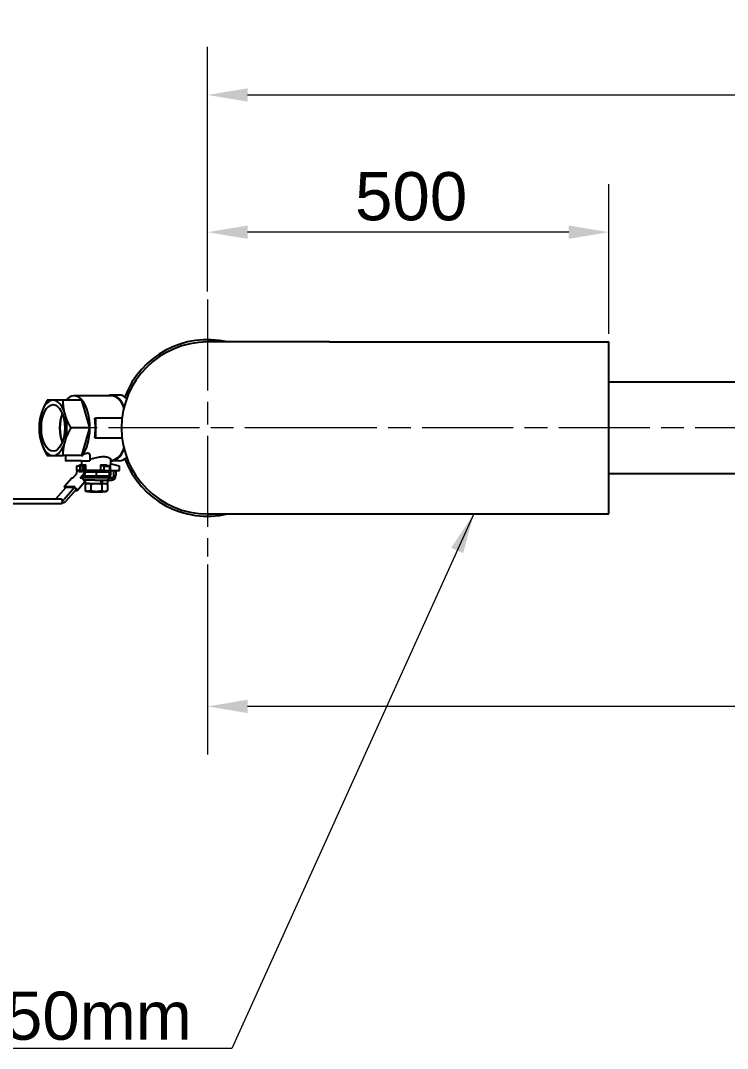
# Model space of a CAD drawing. Header units: millimetres. Extents: x 0 to 8400, y 0 to 5940.
# Drawn here: x 914 to 1795, y 1136 to 2417 of the extents above; entities that cross this region are included whole.
import ezdxf

# ---------------------------------------------------------------- set-up
doc = ezdxf.new("R2010")
doc.units = ezdxf.units.MM
doc.header["$LTSCALE"] = 20
doc.linetypes.add('CHAIN', pattern=[0.3543, 0.2362, -0.0295, 0.0591, -0.0295])
for name, color, linetype, lineweight in [('Center Mark', 7, 'Continuous', 18), ('Centerline', 7, 'Continuous', 18), ('Dimension', 7, 'Continuous', 18), ('Symbol', 7, 'Continuous', 18), ('Visible', 7, 'Continuous', 25)]:
    doc.layers.add(name, color=color, linetype=linetype, lineweight=lineweight)
doc.styles.add('Title', font='arial.ttf')
doc.dimstyles.new('Default - Method 2a$7', dxfattribs={"dimscale": 20, "dimtxt": 3, "dimasz": 2.5, "dimexe": 3, "dimexo": 0.5, "dimgap": 0.7, "dimtad": 0, "dimtoh": 1, "dimdec": 1, "dimrnd": 1e-08, "dimtxsty": 'Title', "dimcen": 0.09, "dimdle": 10, "dimclrd": 256, "dimclre": 256, "dimclrt": 7, "dimazin": 2, "dimtfac": 0.833333, "dimtdec": 1, "dimtmove": 0, "dimatfit": 3, "dimfxl": 1, "dimtolj": 1, "dimlwd": -1, "dimlwe": -1, "dimarcsym": 0})
doc.dimstyles.new('Default - Method 2b', dxfattribs={"dimscale": 20, "dimtxt": 3, "dimasz": 2.5, "dimexe": 3, "dimexo": 0.5, "dimgap": 0.7, "dimtad": 0, "dimtoh": 1, "dimdec": 1, "dimrnd": 1e-08, "dimtxsty": 'Title', "dimcen": 0.09, "dimdle": 10, "dimclrd": 256, "dimclre": 256, "dimclrt": 7, "dimadec": 0, "dimazin": 2, "dimtfac": 0.833333, "dimtdec": 1, "dimtmove": 0, "dimatfit": 3, "dimfxl": 1, "dimtolj": 1, "dimlwd": -1, "dimlwe": -1, "dimarcsym": 0})

# ---------------------------------------------------------------- blocks, each defined once
blk = doc.blocks.new('*D29')
at = {"layer": 'Defpoints', "color": 0, "transparency": 16777216}
for p in [(3297.2, 2324.5), (1147.2, 2069.6), (3297.2, 2069.6)]:
    blk.add_point(p, dxfattribs=at)
at = {"layer": 'Dimension', "transparency": 16777216}
for p, q in [((1147.2, 2079.6), (1147.2, 2384.5)), ((3297.2, 2079.6), (3297.2, 2384.5)), ((1197.2, 2324.5), (3247.2, 2324.5))]:
    blk.add_line(p, q, dxfattribs=at)
for points in [[(1197.2, 2332.8), (1197.2, 2316.2), (1147.2, 2324.5)], [(3247.2, 2332.8), (3247.2, 2316.2), (3297.2, 2324.5)]]:
    blk.add_solid(points, dxfattribs=at)
at = {"layer": 'Dimension', "color": 7, "transparency": 16777216, "insert": (2132.2, 2338.5), "char_height": 60, "attachment_point": 7, "style": 'Title'}
blk.add_mtext('\\A1;2150', dxfattribs=at)
blk = doc.blocks.new('*D30')
at = {"layer": 'Defpoints', "color": 0, "transparency": 16777216}
for p in [(2527.2, 1830.6), (1147.2, 1749.6), (1147.2, 1562.6)]:
    blk.add_point(p, dxfattribs=at)
at = {"layer": 'Dimension', "transparency": 16777216}
for p, q in [((2527.2, 1820.6), (2527.2, 1502.6)), ((1147.2, 1739.6), (1147.2, 1502.6)), ((2477.2, 1562.6), (1197.2, 1562.6))]:
    blk.add_line(p, q, dxfattribs=at)
for points in [[(1197.2, 1571), (1197.2, 1554.3), (1147.2, 1562.6)], [(2477.2, 1571), (2477.2, 1554.3), (2527.2, 1562.6)]]:
    blk.add_solid(points, dxfattribs=at)
at = {"layer": 'Dimension', "color": 7, "transparency": 16777216, "insert": (1946, 1576.6), "char_height": 60, "attachment_point": 7, "style": 'Title'}
blk.add_mtext('\\A1;1380', dxfattribs=at)
blk = doc.blocks.new('*D46')
at = {"layer": 'Defpoints', "color": 0, "transparency": 16777216}
for p in [(1147.2, 2153.5), (1147.2, 2069.6), (1647.2, 2016.7)]:
    blk.add_point(p, dxfattribs=at)
at = {"layer": 'Dimension', "transparency": 16777216}
for p, q in [((1147.2, 2079.6), (1147.2, 2213.5)), ((1647.2, 2026.7), (1647.2, 2213.5)), ((1597.2, 2153.5), (1197.2, 2153.5))]:
    blk.add_line(p, q, dxfattribs=at)
for points in [[(1197.2, 2161.9), (1197.2, 2145.2), (1147.2, 2153.5)], [(1597.2, 2161.9), (1597.2, 2145.2), (1647.2, 2153.5)]]:
    blk.add_solid(points, dxfattribs=at)
at = {"layer": 'Dimension', "color": 7, "transparency": 16777216, "insert": (1331, 2167.5), "char_height": 60, "attachment_point": 7, "style": 'Title'}
blk.add_mtext('\\A1;500', dxfattribs=at)

msp = doc.modelspace()

# ---------------------------------------------------------------- linework, layer by layer
at = {"layer": 'Center Mark', "linetype": 'CHAIN', "ltscale": 23.990969}
for p, q in [((1147.2, 2069.59), (1147.2, 1749.59)), ((1307.2, 1909.59), (987.2, 1909.59))]:
    msp.add_line(p, q, dxfattribs=at)
at = {"layer": 'Centerline', "linetype": 'CHAIN', "ltscale": 23.990969}
msp.add_line((2548.19, 1909.59), (1249.2, 1909.59), dxfattribs=at)
at = {"layer": 'Visible'}
for p, q in [((1299.2, 2016.74), (1147.2, 2016.74)), ((1299.2, 2016.74), (1647.2, 2016.74)), ((1647.2, 1802.44), (1647.2, 2016.74)), ((1950.7, 1966.74), (1647.2, 1966.74)), ((1027.7, 1949.59), (980.77, 1949.59)), ((1037.32, 1950.59), (1027.7, 1950.59)), ((990.72, 1944.09), (967.41, 1944.09)), ((1000.68, 1909.59), (990.72, 1944.09)), ((1006.75, 1921.76), (1007.69, 1921.76)), ((1007.69, 1921.76), (1007.69, 1909.59)), ((1040.74, 1921.76), (1007.69, 1921.76)), ((1000.68, 1909.59), (977.37, 1909.59)), ((990.72, 1875.09), (1000.68, 1909.59)), ((1007.69, 1909.59), (1007.69, 1897.42)), ((1006.75, 1897.42), (1007.69, 1897.42)), ((1007.69, 1897.42), (1040.74, 1897.42)), ((990.72, 1875.09), (967.41, 1875.09)), ((970.51, 1875.09), (970.51, 1868.59)), ((1000.71, 1876.05), (1000.71, 1868.59)), ((1026.65, 1864.65), (1026.65, 1870.62)), ((970.51, 1868.59), (971.27, 1868.59)), ((990.27, 1868.59), (971.27, 1868.59)), ((991.45, 1863.82), (984.11, 1861.85)), ((988.11, 1861.85), (984.11, 1861.85)), ((984.11, 1861.85), (984.11, 1856.59)), ((984.36, 1862.15), (990.65, 1864.61)), ((984.36, 1861.92), (984.36, 1862.15)), ((995.45, 1863.82), (988.11, 1861.85)), ((988.11, 1861.85), (988.11, 1856.59)), ((990.27, 1868.59), (1000.71, 1868.59)), ((990.65, 1863.6), (990.65, 1868.59)), ((993.7, 1861.52), (991.45, 1861.52)), ((991.45, 1855.28), (991.45, 1861.52)), ((993.7, 1861.52), (995.44, 1861.52)), ((993.7, 1855.28), (993.7, 1861.52)), ((995.44, 1855.28), (995.44, 1861.52)), ((995.45, 1856.59), (995.45, 1863.82)), ((1013.96, 1863.82), (1013.96, 1856.59)), ((1013.96, 1863.82), (1018.2, 1861.85)), ((1018.2, 1861.85), (1025.13, 1861.85)), ((1018.2, 1861.85), (1018.2, 1856.59)), ((1020.89, 1863.82), (1025.13, 1861.85)), ((1025.13, 1861.85), (1025.13, 1856.59)), ((1025.93, 1864.82), (1025.93, 1856.59)), ((1037.72, 1862.15), (1025.93, 1864.82)), ((1027.7, 1869.59), (1026.65, 1869.59)), ((1037.32, 1868.59), (1027.7, 1868.59)), ((1037.72, 1856.59), (1037.72, 1862.15)), ((978.08, 1847.17), (968.89, 1836.56)), ((978.29, 1847.25), (979.54, 1847.25)), ((979.54, 1847.25), (983.44, 1851.74)), ((988.11, 1856.59), (984.11, 1856.59)), ((984.7, 1855.28), (984.7, 1856.59)), ((986.95, 1856.59), (986.95, 1855.28)), ((986.95, 1855.28), (991.45, 1855.28)), ((988.11, 1856.59), (991.45, 1856.59)), ((988.54, 1847.25), (992.44, 1851.74)), ((988.54, 1847.25), (989.79, 1847.25)), ((988.69, 1855.28), (988.69, 1856.59)), ((990.68, 1846.88), (993.66, 1850.33)), ((994.44, 1847.59), (991.29, 1847.59)), ((993.91, 1843.36), (991.46, 1846.19)), ((1008.65, 1849.59), (993.02, 1849.59)), ((1024.32, 1847.59), (994.44, 1847.59)), ((1006.65, 1844.59), (994.44, 1844.59)), ((994.65, 1844.59), (994.65, 1840.59)), ((1008.65, 1854.59), (995.41, 1854.59)), ((995.44, 1856.59), (995.45, 1856.59)), ((1013.96, 1856.59), (995.45, 1856.59)), ((1000.65, 1847.59), (1000.65, 1849.59)), ((1005.74, 1849.59), (1005.74, 1847.59)), ((1006.65, 1844.59), (1014.68, 1844.59)), ((1008.65, 1854.59), (1008.65, 1849.59)), ((1024.65, 1854.59), (1008.65, 1854.59)), ((1024.65, 1849.59), (1008.65, 1849.59)), ((1018.2, 1856.59), (1013.96, 1856.59)), ((1014.9, 1844.59), (1014.68, 1844.59)), ((1014.68, 1840.59), (1014.68, 1844.59)), ((1014.9, 1844.59), (1016.58, 1844.59)), ((1016.56, 1847.59), (1016.56, 1849.59)), ((1016.58, 1844.59), (1021.65, 1844.59)), ((1016.58, 1840.59), (1016.58, 1844.59)), ((1016.65, 1847.59), (1016.65, 1849.59)), ((1018.2, 1856.59), (1025.13, 1856.59)), ((1024.32, 1844.59), (1021.65, 1844.59)), ((1022.65, 1854.59), (1022.65, 1856.59)), ((1022.65, 1844.59), (1022.65, 1840.59)), ((1024.32, 1844.59), (1024.32, 1847.59)), ((1024.32, 1847.59), (1027.97, 1847.59)), ((1024.32, 1844.59), (1027.97, 1844.59)), ((1024.65, 1854.59), (1024.65, 1849.59)), ((1025.93, 1856.59), (1025.13, 1856.59)), ((1025.93, 1856.59), (1037.72, 1856.59)), ((1026.57, 1856.59), (1026.57, 1850.59)), ((1027.97, 1847.59), (1027.97, 1844.59)), ((1030.57, 1850.59), (1030.57, 1856.59)), ((1033.17, 1856.59), (1033.17, 1850.59)), ((1950.7, 1852.44), (1647.2, 1852.44)), ((970.58, 1835.23), (958.34, 1821.09)), ((981.58, 1835.23), (968.8, 1820.47)), ((969.11, 1836.64), (980.61, 1836.64)), ((969.28, 1835.58), (970.08, 1834.65)), ((981.58, 1835.23), (970.58, 1835.23)), ((983.42, 1833.1), (970.64, 1818.35)), ((983.42, 1833.1), (981.58, 1835.23)), ((982.2, 1831.69), (984.89, 1831.69)), ((982.28, 1835.58), (984.73, 1832.75)), ((994.3, 1842.38), (985.11, 1831.77)), ((994.65, 1840.59), (1014.68, 1840.59)), ((996.65, 1840.59), (994.79, 1839.52)), ((994.79, 1839.52), (994.79, 1831.66)), ((996.65, 1830.59), (994.79, 1831.66)), ((1001.72, 1839.52), (1001.72, 1831.66)), ((1015.45, 1840.59), (1014.68, 1840.59)), ((1015.45, 1840.59), (1016.58, 1840.59)), ((1015.58, 1839.52), (1015.58, 1831.66)), ((1016.58, 1840.59), (1022.65, 1840.59)), ((1020.65, 1840.59), (1022.51, 1839.52)), ((1020.65, 1830.59), (1022.51, 1831.66)), ((1022.51, 1839.52), (1022.51, 1831.66)), ((851.33, 1821.09), (965.23, 1821.09)), ((965.98, 1819.59), (965.98, 1816.59)), ((966.97, 1819.59), (965.98, 1819.59)), ((996.65, 1830.59), (998.26, 1830.59)), ((998.26, 1830.59), (1008.65, 1830.59)), ((1001.65, 1829.59), (1000.65, 1830.59)), ((1006.91, 1829.59), (1001.65, 1829.59)), ((1015.39, 1829.59), (1006.91, 1829.59)), ((1008.65, 1830.59), (1019.04, 1830.59)), ((1015.65, 1829.59), (1015.39, 1829.59)), ((1015.65, 1829.59), (1016.65, 1830.59)), ((1019.04, 1830.59), (1020.65, 1830.59)), ((965.23, 1815.09), (851.33, 1815.09)), ((966.97, 1816.59), (965.98, 1816.59)), ((1147.2, 1802.44), (1299.2, 1802.44)), ((1299.2, 1802.44), (1647.2, 1802.44))]:
    msp.add_line(p, q, dxfattribs=at)
for radius, start, end in [(107.15, 90, 270), (110, 76.92909, 159.44731), (110, 200.55269, 283.07091)]:
    msp.add_arc((1147.2, 1909.59), radius, start, end, dxfattribs=at)
for centre, major_axis, ratio, start_param, end_param in [((980.77, 1909.59), (0, 40), 0.5, 3.6365567, 6.8137924), ((1027.7, 1909.59), (0, 41), 0.5, 5.4135747, 6.5044997), ((1027.7, 1909.59), (0, 40), 0.5, 5.4027911, 6.2831853), ((1037.32, 1909.59), (0, 41), 0.5, 5.8180344, 6.2831853), ((954.78, 1909.59), (0, 34.5), 0.5, 0, 1.0471976), ((954.78, 1909.59), (0, 34.5), 0.5, 5.2359878, 6.2831853), ((954.78, 1909.59), (0, -34.5), 0.5, 4.1887902, 5.2359878), ((977.04, 1909.59), (0, -28.27), 0.5, 4.0191025, 5.4056754), ((977.04, 1909.59), (0, -27.4), 0.5, 4.0262432, 5.3985347), ((954.78, 1909.59), (0, 34.5), 0.5, 4.1887902, 5.2359878), ((987.69, 1909.59), (0, 40), 0.5, 4.712389, 5.0214846), ((987.69, 1909.59), (0, 40), 0.5, 4.4032933, 4.712389), ((954.78, 1909.59), (0, -34.5), 0.5, 5.2359878, 6.2831853), ((954.78, 1909.59), (0, -34.5), 0.5, 0, 1.0471976), ((1027.7, 1909.59), (0, -41), 0.5, 6.2318184, 7.1527959), ((1027.7, 1909.59), (0, -40), 0.5, 0, 0.8803942), ((980.77, 1909.59), (0, 40), 0.5, 2.6109855, 2.6466286), ((1037.32, 1909.59), (0, -41), 0.5, 0, 0.4651509), ((1008.65, 1867.88), (-18, -3.65), 0.1111513, 0.2769505, 0.7251367), ((1008.65, 1867.88), (-17.99, 2.17), 0.1975952, 1.8940957, 2.3422818), ((979.21, 1846.19), (-1.13, 0.98), 0.3535534, 5.8955886, 6.2831853), ((980.37, 1855.28), (0, 5), 0.8660254, 3.9269908, 4.712389), ((990.71, 1846.19), (-1.13, 0.98), 0.3535534, 4.3247923, 5.8955886), ((994.44, 1841.59), (0, 6), 0.8660254, 0, 0.6503688), ((989.37, 1855.28), (0, 5), 0.8660254, 3.9269908, 4.712389), ((994.44, 1841.59), (0, 3), 0.8660254, 0, 0.5097554), ((989.37, 1855.28), (0, 7), 0.8660254, 3.9269908, 4.712389), ((1023.97, 1850.59), (0, -3), 0.8660254, 0, 1.5707963), ((1027.97, 1850.59), (0, -6), 0.8660254, 0, 1.5707963), ((1027.97, 1850.59), (0, -3), 0.8660254, 0, 1.5707963), ((970.03, 1835.58), (-1.13, 0.98), 0.3535534, 5.8955886, 7.4663849), ((981.53, 1835.58), (-1.13, 0.98), 0.3535534, 4.3247923, 5.8955886), ((983.98, 1832.75), (1.13, -0.98), 0.3535534, 5.8955886, 7.4663849), ((993.16, 1843.36), (1.13, -0.98), 0.3535534, 0, 1.1831996), ((965.23, 1819.59), (0, 1.5), 0.5, 4.712389, 6.2831853), ((966.97, 1822.59), (0, -3), 0.8660254, 0, 0.7853982), ((965.23, 1816.59), (0, -1.5), 0.5, 0, 1.5707963), ((966.97, 1822.59), (0, -6), 0.8660254, 0, 0.7853982)]:
    msp.add_ellipse(centre, major_axis=major_axis, ratio=ratio, start_param=start_param, end_param=end_param, dxfattribs=at)
msp.add_ellipse((954.78, 1909.59), major_axis=(0, -29.07), ratio=0.5, dxfattribs=at)
for points, weights in [([(947.49, 1944.09), (942.16, 1934.85), (939.85, 1926.84)], [1.65050105335, 1.77816775413, 1.77816775413]), ([(954.78, 1944.09), (950.16, 1944.09), (947.49, 1944.09)], [1.77816775413, 1.77816775413, 1.65050105335]), ([(967.41, 1944.09), (959.41, 1944.09), (954.78, 1944.09)], [1.65050105335, 1.77816775413, 1.77816775413]), ([(969.72, 1926.84), (967.41, 1934.85), (967.41, 1944.09)], [1.77816775413, 1.77816775413, 1.65050105335]), ([(939.85, 1926.84), (937.53, 1918.83), (937.53, 1909.59)], [1.77816775413, 1.77816775413, 1.65050105335]), ([(977.37, 1909.59), (972.03, 1918.83), (969.72, 1926.84)], [1.65050105335, 1.77816775413, 1.77816775413]), ([(937.53, 1909.59), (937.53, 1900.35), (939.85, 1892.34)], [1.65050105335, 1.77816775413, 1.77816775413]), ([(969.72, 1892.34), (972.03, 1900.35), (977.37, 1909.59)], [1.77816775413, 1.77816775413, 1.65050105335]), ([(939.85, 1892.34), (942.16, 1884.33), (947.49, 1875.09)], [1.77816775413, 1.77816775413, 1.65050105335]), ([(967.41, 1875.09), (967.41, 1884.33), (969.72, 1892.34)], [1.65050105335, 1.77816775413, 1.77816775413]), ([(947.49, 1875.09), (950.16, 1875.09), (954.78, 1875.09)], [1.65050105335, 1.77816775413, 1.77816775413]), ([(954.78, 1875.09), (959.41, 1875.09), (967.41, 1875.09)], [1.77816775413, 1.77816775413, 1.65050105335]), ([(998.26, 1840.59), (996.65, 1840.59), (994.79, 1839.52)], [1.79385662014, 1.79385662014, 1.66506350946]), ([(998.26, 1830.59), (996.65, 1830.59), (994.79, 1831.66)], [1.79385662014, 1.79385662014, 1.66506350946]), ([(1001.72, 1839.52), (999.87, 1840.59), (998.26, 1840.59)], [1.66506350946, 1.79385662014, 1.79385662014]), ([(1001.72, 1831.66), (999.87, 1830.59), (998.26, 1830.59)], [1.66506350946, 1.79385662014, 1.79385662014]), ([(1001.72, 1839.52), (1005.44, 1840.59), (1008.65, 1840.59)], [1.66506350946, 1.79385662014, 1.79385662014]), ([(1001.72, 1831.66), (1005.44, 1830.59), (1008.65, 1830.59)], [1.66506350946, 1.79385662014, 1.79385662014]), ([(1008.65, 1840.59), (1011.87, 1840.59), (1015.58, 1839.52)], [1.79385662014, 1.79385662014, 1.66506350946]), ([(1008.65, 1830.59), (1011.87, 1830.59), (1015.58, 1831.66)], [1.79385662014, 1.79385662014, 1.66506350946]), ([(1015.58, 1839.52), (1017.44, 1840.59), (1019.04, 1840.59)], [1.66506350946, 1.79385662014, 1.79385662014]), ([(1015.58, 1831.66), (1017.44, 1830.59), (1019.04, 1830.59)], [1.66506350946, 1.79385662014, 1.79385662014]), ([(1019.04, 1840.59), (1020.65, 1840.59), (1022.51, 1839.52)], [1.79385662014, 1.79385662014, 1.66506350946]), ([(1019.04, 1830.59), (1020.65, 1830.59), (1022.51, 1831.66)], [1.79385662014, 1.79385662014, 1.66506350946]), ([(1005.74, 1830.59), (1006.36, 1830.03), (1006.91, 1829.59)], [1.14874156311, 1.12552357002, 1.09389498572]), ([(1015.39, 1829.59), (1015.94, 1830.03), (1016.56, 1830.59)], [1.09389498572, 1.12552357002, 1.14874156311])]:
    msp.add_rational_spline(points, weights, degree=2, dxfattribs=at)
for points, knots in [([(1000.71, 1876.05), (1000.71, 1876.37), (1000.63, 1876.67), (1000.29, 1877.24), (999.97, 1877.53), (999.09, 1877.94), (998.53, 1878.05), (997.91, 1878.05), (997.3, 1878.05), (996.6, 1877.94), (995.18, 1877.53), (994.47, 1877.24), (993.12, 1876.57), (992.39, 1876.13), (991.15, 1875.24), (990.63, 1874.79), (990.27, 1874.39)], [-0.6040941, -0.6040941, -0.6040941, -0.6040941, -0.4232803, -0.4232803, -0.2116401, -0.2116401, 0, 0, 0, 0.2116401, 0.2116401, 0.4232803, 0.4232803, 0.6741474, 0.6741474, 0.9250144, 0.9250144, 0.9250144, 0.9250144]), ([(1000.71, 1870.87), (1000.73, 1870.87), (1000.75, 1870.87), (1001.82, 1871.13), (1002.91, 1871.4), (1005.07, 1871.93), (1006.22, 1872.21), (1008.56, 1872.74), (1009.76, 1872.99), (1012.14, 1873.41), (1013.32, 1873.58), (1015.58, 1873.81), (1016.66, 1873.87), (1018.65, 1873.87), (1019.61, 1873.81), (1021.41, 1873.58), (1022.23, 1873.41), (1023.69, 1872.99), (1024.32, 1872.74), (1025.35, 1872.21), (1025.75, 1871.93), (1026.33, 1871.4), (1026.52, 1871.13), (1026.64, 1870.79), (1026.65, 1870.7), (1026.65, 1870.62)], [-7.2405438, -7.2405438, -7.2405438, -7.2405438, -7.2348949, -7.2348949, -6.8907103, -6.8907103, -6.5459409, -6.5459409, -6.2011714, -6.2011714, -5.856402, -5.856402, -5.5116326, -5.5116326, -5.1668632, -5.1668632, -4.8220937, -4.8220937, -4.4773243, -4.4773243, -4.1325549, -4.1325549, -3.7883702, -3.7883702, -3.6657382, -3.6657382, -3.6657382, -3.6657382])]:
    msp.add_open_spline(points, degree=3, knots=knots, dxfattribs=at)

# ---------------------------------------------------------------- texts
at = {"layer": 'Symbol', "color": 7, "insert": (1127.73, 1146.43), "char_height": 60, "width": 614.8628, "attachment_point": 9, "style": 'Title'}
msp.add_mtext('\\fArial|b0|i0;Insulation 50mm', dxfattribs=at)

# ---------------------------------------------------------------- dimensions: what is measured, and where the dimension line sits
at = {"layer": 'Dimension'}
for base, p1, p2, picture, middle in [((3297.2, 2324.5), (1147.2, 2069.59), (3297.2, 2069.59), '*D29', (2222.2, 2324.5)), ((1147.2, 2153.54), (1647.2, 2016.74), (1147.2, 2069.59), '*D46', (1397.2, 2153.54))]:
    dim = msp.add_linear_dim(base=base, p1=p1, p2=p2, angle=180, dimstyle='Default - Method 2b', override={"dimgap": 0.7, "dimtad": 1, "dimtoh": 0, "dimdec": 1, "dimtol": 0, "dimlim": 0, "dimtp": 0, "dimtm": 0, "dimtdec": 1, "dimtofl": 0, "dimatfit": 1}, dxfattribs=at)
    dim.commit()
    dim.dimension.update_dxf_attribs({"geometry": picture, "text_midpoint": middle, "dimtype": 160})
dim = msp.add_linear_dim(base=(1147.2, 1562.63), p1=(2527.19, 1830.59), p2=(1147.2, 1749.59), dimstyle='Default - Method 2b', override={"dimgap": 0.7, "dimtad": 1, "dimtoh": 0, "dimdec": 0, "dimtol": 0, "dimlim": 0, "dimtp": 0, "dimtm": 0, "dimtdec": 1, "dimtofl": 0, "dimatfit": 1}, dxfattribs=at)
dim.commit()
dim.dimension.update_dxf_attribs({"geometry": '*D30', "text_midpoint": (2032.66, 1562.63), "dimtype": 160})

# ---------------------------------------------------------------- leaders
at = {"layer": 'Symbol', "annotation_type": 0, "has_hookline": 1, "hookline_direction": 1, "text_width": 601.76}
msp.add_leader([(1478.9, 1802.44), (1177.73, 1136.43), (1127.73, 1136.43)], dimstyle='Default - Method 2a$7', override={"dimgap": 0, "dimtad": 1}, dxfattribs=at)

doc.saveas('drawing.dxf')
